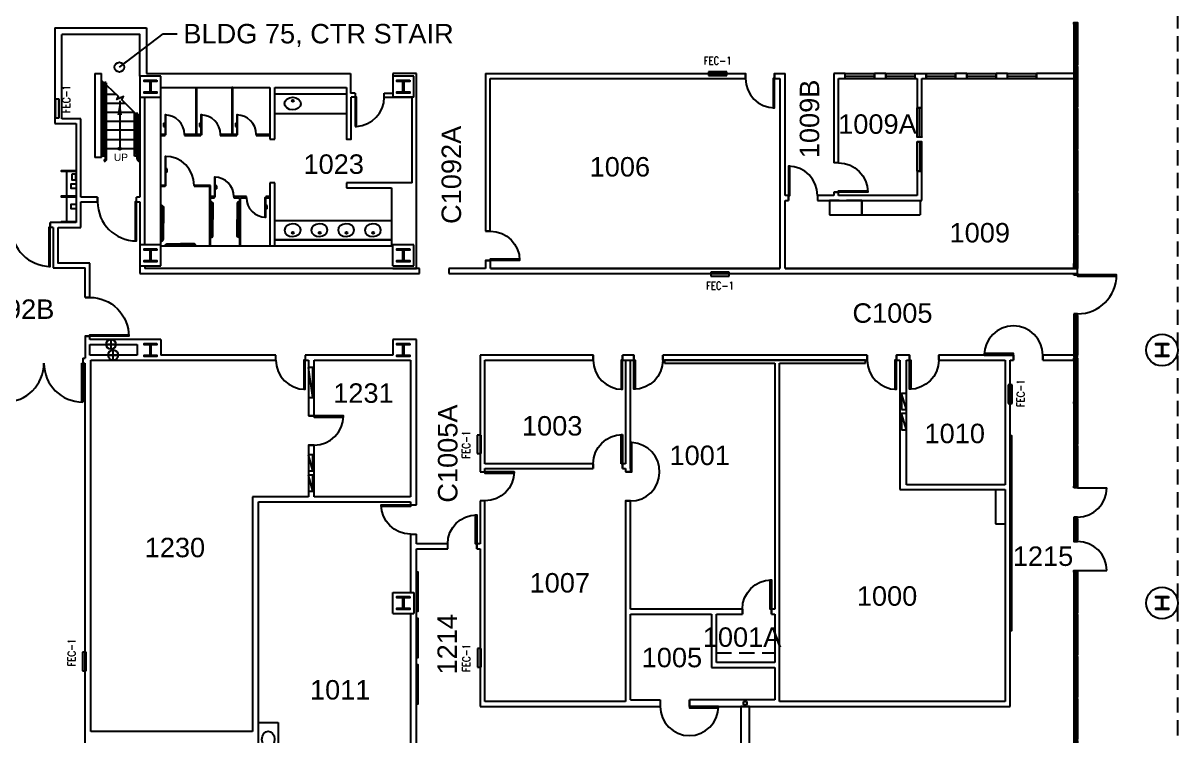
# Model space of a CAD drawing. Header units: inches. Extents: x 283 to 7662, y 1515 to 4754.
# Drawn here: x 6062 to 7487, y 2504 to 3383 of the extents above; entities that cross this region are included whole.
import ezdxf
from ezdxf.enums import TextEntityAlignment as Align

# ---------------------------------------------------------------- set-up
doc = ezdxf.new("R2010")
doc.units = ezdxf.units.IN
doc.header["$LTSCALE"] = 150
doc.header["$MEASUREMENT"] = 0
doc.linetypes.add('HIDDEN2', pattern=[0.1875, 0.125, -0.0625])
doc.layers.get('0').update_dxf_attribs({"linetype": 'CONTINUOUS'})
for name, color, linetype in [('A-ANNO-TEXT', 4, 'CONTINUOUS'), ('A-ANNO-TEXT-STAIR', 4, 'CONTINUOUS'), ('A-COLS', 5, 'CONTINUOUS'), ('A-DOOR', 2, 'CONTINUOUS'), ('A-FLOR-CASE', 3, 'CONTINUOUS'), ('A-FLOR-CASE-UPPR', 3, 'HIDDEN2'), ('A-FLOR-HRAL', 1, 'CONTINUOUS'), ('A-FLOR-PFIX', 2, 'CONTINUOUS'), ('A-FLOR-STRS', 2, 'CONTINUOUS'), ('A-GLAZ', 2, 'CONTINUOUS'), ('A-GLAZ-SILL', 1, 'CONTINUOUS'), ('A-ROOF-OTLN', 2, 'HIDDEN2'), ('A-WALL-FULL', 6, 'CONTINUOUS'), ('A-WALL-PRHT', 3, 'CONTINUOUS'), ('E-PANL', 2, 'CONTINUOUS'), ('X-EQPM', 2, 'CONTINUOUS'), ('X-EQPM-PROT', 2, 'CONTINUOUS')]:
    doc.layers.add(name, color=color, linetype=linetype)
doc.styles.add('ARIAL', font='arial.ttf')
doc.styles.add('AT', font='ARCHTITL.shx', dxfattribs={"width": 0.9})
doc.styles.add('ROMANS', font='romans')
doc.styles.get("Standard").update_dxf_attribs({"font": 'SIMPLEX.shx', "height": 9})
doc.dimstyles.new('DIM-96', dxfattribs={"dimscale": 96, "dimtxt": 0.18, "dimasz": 0.18, "dimexe": 0.18, "dimexo": 0.0625, "dimgap": 0.09, "dimtad": 0, "dimtih": 1, "dimtoh": 1, "dimdec": 4, "dimzin": 0, "dimdsep": 46, "dimlunit": 4, "dimtxsty": 'Standard', "dimcen": 0.09, "dimadec": 0, "dimazin": 0, "dimtfac": 1, "dimtdec": 4, "dimtofl": 0, "dimtmove": 2, "dimatfit": 3, "dimfxl": 0, "dimtolj": 1, "dimtzin": 0, "dimarcsym": 0})
doc.dimstyles.new('DIM1-4', dxfattribs={"dimscale": 48, "dimtxt": 0.09375, "dimasz": 0.125, "dimexe": 0.125, "dimexo": 0.09375, "dimgap": 0, "dimtad": 1, "dimdec": 6, "dimzin": 7, "dimdsep": 46, "dimlunit": 4, "dimtxsty": 'AT', "dimblk": 'TICK', "dimblk1": 'ARROW', "dimblk2": 'ARROW', "dimsah": 1, "dimcen": 2.25, "dimdle": 1.5, "dimadec": 0, "dimazin": 0, "dimtfac": 1, "dimtdec": 6, "dimtix": 1, "dimtofl": 0, "dimtmove": 2, "dimatfit": 3, "dimldrblk": 'ARROW', "dimfxl": 0, "dimtolj": 1, "dimtzin": 3, "dimarcsym": 0})

# ---------------------------------------------------------------- blocks, each defined once
blk = doc.blocks.new('win-6mod')
at = {"layer": 'A-GLAZ'}
for p, q in [((-260, -2.25), (-310, -2.25)), ((-208, -2.25), (-258, -2.25)), ((-156, -2.25), (-206, -2.25)), ((-104, -2.25), (-154, -2.25)), ((-52, -2.25), (-102, -2.25)), ((0, -2.25), (-50, -2.25))]:
    blk.add_line(p, q, dxfattribs=at)
for points in [[(-310, -4.5), (-312, -4.5), (-312, 0), (-310, 0)], [(-258, -4.5), (-260, -4.5), (-260, 0), (-258, 0)], [(-206, -4.5), (-208, -4.5), (-208, 0), (-206, 0)], [(-154, -4.5), (-156, -4.5), (-156, 0), (-154, 0)], [(-102, -4.5), (-104, -4.5), (-104, 0), (-102, 0)], [(-50, -4.5), (-52, -4.5), (-52, 0), (-50, 0)]]:
    blk.add_lwpolyline(points, close=True, dxfattribs=at)
at = {"layer": 'A-GLAZ-SILL'}
for p, q in [((-260, 0), (-310, 0)), ((-208, 0), (-258, 0)), ((-156, 0), (-206, 0)), ((-104, 0), (-154, 0)), ((-52, 0), (-102, 0)), ((0, 0), (-50, 0)), ((-260, -4.5), (-310, -4.5)), ((-208, -4.5), (-258, -4.5)), ((-156, -4.5), (-206, -4.5)), ((-104, -4.5), (-154, -4.5)), ((-52, -4.5), (-102, -4.5)), ((0, -4.5), (-50, -4.5))]:
    blk.add_line(p, q, dxfattribs=at)
blk = doc.blocks.new('RDOOR', base_point=(6216, 3180))
blk.add_lwpolyline([(6216, 3192), (6215.42, 3192), (6215.42, 3180), (6216, 3180)], close=True)
blk.add_arc((6216.03, 3179.99), 12.03, 92.9061, 179.9479)
blk = doc.blocks.new('TRA_FIRE_EXT_CAB')
blk.add_hatch(color=256).paths.add_polyline_path([(-0.25, -1.19), (0.25, -1.19), (0.25, 1.19), (-0.25, 1.19)])
for p, q in [((-0.25, 1.19), (-0.25, -1.19)), ((0.25, 1.19), (-0.25, 1.19)), ((0.25, -1.19), (0.25, 1.19)), ((-0.25, -1.19), (0.25, -1.19))]:
    blk.add_line(p, q)
at = {"color": 0, "linetype": 'ByBlock', "width": 0.8, "flags": 4}
blk.add_attdef('FIRE', text='', height=1, rotation=90, dxfattribs=at).set_placement((1.96, 0.01), align=Align.CENTER)
blk = doc.blocks.new('ARROW')
for p, q in [((0, 0), (-0.75, 0.13)), ((-0.75, 0.13), (-0.75, -0.13)), ((0, 0), (-0.75, 0.06)), ((0, 0), (-1.28, 0)), ((0, 0), (-0.75, -0.13)), ((0, 0), (-0.75, -0.06))]:
    blk.add_line(p, q)
blk = doc.blocks.new('TICK')
for p, q in [((0.99, 0), (-0.99, 0)), ((-0.22, -0.22), (0.22, 0.22))]:
    blk.add_line(p, q)

msp = doc.modelspace()

# ---------------------------------------------------------------- linework, layer by layer
at = {"layer": 'A-COLS'}
for p, q in [((6232, 3318), (6206, 3318)), ((6206, 3318), (6206, 3292)), ((6232, 3292), (6232, 3318)), ((6544, 3318), (6518, 3318)), ((6518, 3318), (6518, 3292)), ((6544, 3292), (6544, 3318)), ((6206, 3292), (6232, 3292)), ((6544, 3292), (6518, 3292)), ((6206, 3110), (6206, 3084)), ((6232, 3110), (6206, 3110)), ((6232, 3084), (6232, 3110)), ((6544, 3110), (6518, 3110)), ((6518, 3084), (6518, 3110)), ((6544, 3084), (6544, 3110)), ((6206, 3084), (6232, 3084)), ((6518, 3084), (6544, 3084)), ((6518, 2655), (6518, 2681)), ((6518, 2681), (6544, 2681)), ((6544, 2681), (6544, 2655)), ((6518, 2655), (6544, 2655))]:
    msp.add_line(p, q, dxfattribs=at)
for points in [[(6226.9, 3313), (6226.9, 3311.3), (6220.2, 3311.3, 0.414214), (6219.5, 3310.6), (6219.5, 3299.4, 0.414214), (6220.2, 3298.7), (6226.9, 3298.7), (6226.9, 3297), (6211.1, 3297), (6211.1, 3298.7), (6217.8, 3298.7, 0.414214), (6218.5, 3299.4), (6218.5, 3310.6, 0.414214), (6217.8, 3311.3), (6211.1, 3311.3), (6211.1, 3313)], [(6538.9, 3313), (6538.9, 3311.3), (6532.2, 3311.3, 0.414214), (6531.5, 3310.6), (6531.5, 3299.4, 0.414214), (6532.2, 3298.7), (6538.9, 3298.7), (6538.9, 3297), (6523.1, 3297), (6523.1, 3298.7), (6529.8, 3298.7, 0.414214), (6530.5, 3299.4), (6530.5, 3310.6, 0.414214), (6529.8, 3311.3), (6523.1, 3311.3), (6523.1, 3313)], [(6226.9, 3105), (6226.9, 3103.3), (6220.2, 3103.3, 0.414214), (6219.5, 3102.6), (6219.5, 3091.4, 0.414214), (6220.2, 3090.7), (6226.9, 3090.7), (6226.9, 3089), (6211.1, 3089), (6211.1, 3090.7), (6217.8, 3090.7, 0.414214), (6218.5, 3091.4), (6218.5, 3102.6, 0.414214), (6217.8, 3103.3), (6211.1, 3103.3), (6211.1, 3105)], [(6538.9, 3105), (6538.9, 3103.3), (6532.2, 3103.3, 0.414214), (6531.5, 3102.6), (6531.5, 3091.4, 0.414214), (6532.2, 3090.7), (6538.9, 3090.7), (6538.9, 3089), (6523.1, 3089), (6523.1, 3090.7), (6529.8, 3090.7, 0.414214), (6530.5, 3091.4), (6530.5, 3102.6, 0.414214), (6529.8, 3103.3), (6523.1, 3103.3), (6523.1, 3105)], [(6226.9, 2988), (6226.9, 2986.3), (6220.2, 2986.3, 0.414214), (6219.5, 2985.6), (6219.5, 2974.4, 0.414214), (6220.2, 2973.7), (6226.9, 2973.7), (6226.9, 2972), (6211.1, 2972), (6211.1, 2973.7), (6217.8, 2973.7, 0.414214), (6218.5, 2974.4), (6218.5, 2985.6, 0.414214), (6217.8, 2986.3), (6211.1, 2986.3), (6211.1, 2988)], [(6538.9, 2988), (6538.9, 2986.3), (6532.2, 2986.3, 0.414214), (6531.5, 2985.6), (6531.5, 2974.4, 0.414214), (6532.2, 2973.7), (6538.9, 2973.7), (6538.9, 2972), (6523.1, 2972), (6523.1, 2973.7), (6529.8, 2973.7, 0.414214), (6530.5, 2974.4), (6530.5, 2985.6, 0.414214), (6529.8, 2986.3), (6523.1, 2986.3), (6523.1, 2988)], [(7474.9, 2988), (7474.9, 2986.3), (7468.2, 2986.3, 0.414214), (7467.5, 2985.6), (7467.5, 2974.4, 0.414214), (7468.2, 2973.7), (7474.9, 2973.7), (7474.9, 2972), (7459.1, 2972), (7459.1, 2973.7), (7465.8, 2973.7, 0.414214), (7466.5, 2974.4), (7466.5, 2985.6, 0.414214), (7465.8, 2986.3), (7459.1, 2986.3), (7459.1, 2988)], [(6538.9, 2676), (6538.9, 2674.3), (6532.2, 2674.3, 0.414214), (6531.5, 2673.6), (6531.5, 2662.4, 0.414214), (6532.2, 2661.7), (6538.9, 2661.7), (6538.9, 2660), (6523.1, 2660), (6523.1, 2661.7), (6529.8, 2661.7, 0.414214), (6530.5, 2662.4), (6530.5, 2673.6, 0.414214), (6529.8, 2674.3), (6523.1, 2674.3), (6523.1, 2676)], [(7474.9, 2676), (7474.9, 2674.3), (7468.2, 2674.3, 0.414214), (7467.5, 2673.6), (7467.5, 2662.4, 0.414214), (7468.2, 2661.7), (7474.9, 2661.7), (7474.9, 2660), (7459.1, 2660), (7459.1, 2661.7), (7465.8, 2661.7, 0.414214), (7466.5, 2662.4), (7466.5, 2673.6, 0.414214), (7465.8, 2674.3), (7459.1, 2674.3), (7459.1, 2676)]]:
    msp.add_lwpolyline(points, format="xyb", close=True, dxfattribs=at)
for centre in [(7467, 2980), (7467, 2668)]:
    msp.add_circle(centre, 19.5, dxfattribs=at)
at = {"layer": 'A-DOOR'}
for p, q in [((6095.5, 3131.3), (6095.5, 3131.3)), ((6134.3, 2915.9), (6134.3, 2963.9)), ((6134.3, 2963.9), (6135.6, 2963.9)), ((6135.6, 2963.9), (6135.6, 2915.9)), ((6135.6, 2915.9), (6134.3, 2915.9)), ((6799.5, 2839.9), (6799.5, 2875.9)), ((6799.5, 2875.9), (6801.2, 2875.9)), ((6801.2, 2875.9), (6801.2, 2839.9)), ((6801.2, 2839.9), (6799.5, 2839.9)), ((7362.7, 2810), (7398.7, 2810)), ((7362.7, 2708), (7398.7, 2708))]:
    msp.add_line(p, q, dxfattribs=at)
for points in [[(6989, 3315), (6987.2, 3315), (6987.2, 3279), (6989, 3279)], [(7006, 3170.7), (7007.8, 3170.7), (7007.8, 3206.7), (7006, 3206.7)], [(6201.8, 3162.7), (6200, 3162.7), (6200, 3114.7), (6201.8, 3114.7)], [(7068, 3174.8), (7068, 3176.5), (7104, 3176.5), (7104, 3174.8)], [(6095.5, 3131.3), (6093.7, 3131.3), (6093.7, 3083.3), (6095.5, 3083.3)], [(6638.4, 3090.7), (6638.4, 3092.5), (6674.4, 3092.5), (6674.4, 3090.7)], [(7362.8, 3072.7), (7362.8, 3071), (7410.8, 3071), (7410.8, 3072.7)], [(6144.3, 2997), (6144.3, 2998.8), (6192.3, 2998.8), (6192.3, 2997)], [(6409.8, 2967.7), (6408.1, 2967.7), (6408.1, 2931.7), (6409.8, 2931.7)], [(6801.2, 2967.7), (6799.5, 2967.7), (6799.5, 2931.7), (6801.2, 2931.7)], [(6815.2, 2967.7), (6817, 2967.7), (6817, 2931.7), (6815.2, 2931.7)], [(7139.3, 2967.7), (7137.5, 2967.7), (7137.5, 2931.7), (7139.3, 2931.7)], [(7155.5, 2967.7), (7157.2, 2967.7), (7157.2, 2931.7), (7155.5, 2931.7)], [(7283.7, 2973.9), (7283.7, 2975.7), (7247.7, 2975.7), (7247.7, 2973.9)], [(6421, 2898.9), (6421, 2897.2), (6457, 2897.2), (6457, 2898.9)], [(6811.2, 2829.9), (6813, 2829.9), (6813, 2865.9), (6811.2, 2865.9)], [(6631.7, 2830), (6631.7, 2828.2), (6667.7, 2828.2), (6667.7, 2830)], [(6539.8, 2789), (6539.8, 2787.2), (6503.8, 2787.2), (6503.8, 2789)], [(6621.7, 2740.9), (6620, 2740.9), (6620, 2776.9), (6621.7, 2776.9)], [(6985.2, 2660.5), (6983.5, 2660.5), (6983.5, 2696.5), (6985.2, 2696.5)], [(6883.8, 2540.5), (6883.8, 2538.8), (6919.8, 2538.8), (6919.8, 2540.5)]]:
    msp.add_lwpolyline(points, close=True, dxfattribs=at)
msp.add_lwpolyline([(6958.2, 2173.8), (6958.2, 2540.5), (6947.2, 2540.5), (6947.2, 2173.8)], dxfattribs=at)
for centre, radius, start, end in [((6989, 3315), 36, 180, 270), ((7006, 3170.7), 36, 360, 90), ((6201.8, 3162.7), 48, 180, 270), ((6095.5, 3131.3), 48, 180, 270), ((7362.8, 3072.7), 48, 270, 0), ((7283.7, 2973.9), 36, 0, 180), ((6039.6, 2963.9), 48, 270, 0), ((6135.6, 2963.9), 48, 180, 270), ((6409.8, 2967.7), 36, 180, 270), ((6801.2, 2967.7), 36, 180, 270), ((7139.3, 2967.7), 36, 180, 270), ((6421, 2898.9), 36, 270, 0), ((6811.2, 2829.9), 36, 270.0237, 87.1917), ((7362.7, 2810), 36, 270, 0), ((7362.7, 2708), 36, 360, 90), ((6883.8, 2540.5), 36, 180, 0)]:
    msp.add_arc(centre, radius, start, end, dxfattribs=at)
at = {"layer": 'A-DOOR', "extrusion": (0, 0, -1)}
for centre, radius, start, end in [((-7068, 3174.8), 36, 90, 180), ((-6638.4, 3090.7), 36, 90, 180), ((-6144.3, 2997), 48, 89.9999, 179.9999), ((-6815.2, 2967.7), 36, 180, 270), ((-7155.5, 2967.7), 36, 180, 270), ((-6801.2, 2839.9), 36, 0, 90), ((-6631.7, 2830), 36, 180, 270), ((-6539.8, 2789), 36, 270, 0), ((-6621.7, 2740.9), 36, 0, 90), ((-6985.2, 2660.5), 36, 0, 90)]:
    msp.add_arc(centre, radius, start, end, dxfattribs=at)
at = {"layer": 'A-FLOR-CASE'}
for p, q in [((6115.5, 3200.2), (6115.5, 3170.2)), ((6115.5, 3168.7), (6115.5, 3138.7)), ((6127.2, 3168.7), (6127.2, 3137.2)), ((7056.6, 3164.7), (7056.6, 3146.7)), ((7096.6, 3164.7), (7096.6, 3146.7)), ((7096.6, 3146.7), (7096.6, 3164.7)), ((7168.6, 3164.7), (7168.6, 3146.7)), ((7056.6, 3146.7), (7096.6, 3146.7)), ((7096.6, 3146.7), (7168.6, 3146.7)), ((6352.4, 2520.7), (6376.4, 2520.7)), ((6376.4, 2520.7), (6376.4, 2478.7))]:
    msp.add_line(p, q, dxfattribs=at)
for points in [[(6127.2, 3200.2), (6109.2, 3200.2), (6109.2, 3201.7), (6127.2, 3201.7)], [(6122.4, 3197.6), (6126.4, 3197.6), (6126.4, 3189.6), (6122.4, 3189.6)], [(6127.2, 3179.2), (6121.2, 3179.2), (6121.2, 3185.2), (6127.2, 3185.2)], [(6127.2, 3168.7), (6109.2, 3168.7), (6109.2, 3170.2), (6127.2, 3170.2)], [(6127.2, 3154.2), (6121.2, 3154.2), (6121.2, 3160.2), (6127.2, 3160.2)], [(6127.2, 3137.2), (6109.2, 3137.2), (6109.2, 3138.7), (6127.2, 3138.7)]]:
    msp.add_lwpolyline(points, close=True, dxfattribs=at)
at = {"layer": 'A-FLOR-CASE-UPPR'}
msp.add_line((6917.2, 2606.5), (6989.2, 2606.5), dxfattribs=at)
msp.add_lwpolyline([(7056.6, 3146.7), (7096.6, 3146.7), (7096.6, 3164.7), (7056.6, 3164.7)], close=True, dxfattribs=at)
at = {"layer": 'A-FLOR-HRAL'}
msp.add_line((6201.1, 3221.1), (6201.1, 3271.2), dxfattribs=at)
at = {"layer": 'A-FLOR-PFIX'}
for p, q in [((6275, 3304), (6275, 3246)), ((6276.3, 3246), (6276.3, 3304)), ((6320.5, 3304), (6319.3, 3304)), ((6319.3, 3304), (6319.3, 3246)), ((6320.5, 3246), (6320.5, 3304)), ((6372.3, 3296), (6460.8, 3296)), ((6372.3, 3272), (6460.8, 3272)), ((6235.3, 3259.8), (6236.3, 3259.8)), ((6235.3, 3259.8), (6235.3, 3255.8)), ((6235.3, 3255.8), (6236.3, 3255.8)), ((6236.3, 3259.8), (6236.3, 3255.8)), ((6236.3, 3258.3), (6237, 3258.3)), ((6236.3, 3257.3), (6237, 3257.3)), ((6279.5, 3259.8), (6280.5, 3259.8)), ((6279.5, 3259.8), (6279.5, 3255.8)), ((6279.5, 3255.8), (6280.5, 3255.8)), ((6280.5, 3259.8), (6280.5, 3255.8)), ((6280.5, 3258.3), (6281.3, 3258.3)), ((6280.5, 3257.3), (6281.3, 3257.3)), ((6323.8, 3259.8), (6324.8, 3259.8)), ((6323.8, 3259.8), (6323.8, 3255.8)), ((6323.8, 3255.8), (6324.8, 3255.8)), ((6324.8, 3259.8), (6324.8, 3255.8)), ((6324.8, 3258.3), (6325.5, 3258.3)), ((6324.8, 3257.3), (6325.5, 3257.3)), ((6237, 3246), (6232, 3246)), ((6232, 3244.8), (6237, 3244.8)), ((6237, 3244.8), (6237, 3246)), ((6275, 3246), (6261, 3246)), ((6261, 3246), (6261, 3244.8)), ((6261, 3244.8), (6281.3, 3244.8)), ((6281.2, 3246), (6276.2, 3246)), ((6281.3, 3244.8), (6281.3, 3246)), ((6319.3, 3246), (6305.2, 3246)), ((6305.2, 3246), (6305.2, 3244.8)), ((6305.2, 3244.8), (6319.3, 3244.8)), ((6319.3, 3244.8), (6319.3, 3246)), ((6319.3, 3244.8), (6325.5, 3244.8)), ((6325.5, 3246), (6320.5, 3246)), ((6325.5, 3244.8), (6325.5, 3246)), ((6366.3, 3246), (6349.5, 3246)), ((6349.5, 3246), (6349.5, 3244.8)), ((6349.5, 3244.8), (6366.3, 3244.8)), ((6366.3, 3244.8), (6366.3, 3246)), ((6238.8, 3202), (6238, 3202)), ((6238.8, 3201), (6238, 3201)), ((6239.8, 3203.5), (6238.8, 3203.5)), ((6238.8, 3199.5), (6238.8, 3203.5)), ((6239.8, 3199.5), (6238.8, 3199.5)), ((6239.8, 3199.5), (6239.8, 3203.5)), ((6231.9, 3183), (6231.9, 3182)), ((6237, 3183), (6231.9, 3183)), ((6231.9, 3182), (6237, 3182)), ((6237, 3182), (6237, 3183)), ((6273, 3183), (6273, 3182)), ((6293, 3183), (6273, 3183)), ((6273, 3182), (6292, 3182)), ((6292, 3182), (6292, 3108)), ((6293, 3108), (6293, 3183)), ((6299.8, 3181.3), (6299, 3181.3)), ((6299.8, 3180.3), (6299, 3180.3)), ((6300.8, 3182.8), (6299.8, 3182.8)), ((6299.8, 3178.8), (6299.8, 3182.8)), ((6300.8, 3178.8), (6299.8, 3178.8)), ((6300.8, 3178.8), (6300.8, 3182.8)), ((6293, 3169.3), (6293, 3168)), ((6298, 3169.3), (6293, 3169.3)), ((6293, 3168), (6298, 3168)), ((6298, 3168), (6298, 3169.3)), ((6322, 3169.3), (6322, 3168)), ((6329.6, 3169.3), (6322, 3169.3)), ((6322, 3168), (6329, 3168)), ((6329, 3168), (6329, 3108)), ((6337.3, 3169.3), (6329.6, 3169.3)), ((6330.3, 3168), (6337.3, 3168)), ((6330.3, 3108), (6330.3, 3168)), ((6337.3, 3168), (6337.3, 3169.3)), ((6361.3, 3169.3), (6361.3, 3168)), ((6366.3, 3169.3), (6361.3, 3169.3)), ((6361.3, 3168), (6366.3, 3168)), ((6366.3, 3168), (6366.3, 3169.3)), ((6362, 3156.7), (6361.3, 3156.7)), ((6362, 3155.7), (6361.3, 3155.7)), ((6363, 3158.2), (6362, 3158.2)), ((6362, 3154.2), (6362, 3158.2)), ((6363, 3154.2), (6362, 3154.2)), ((6363, 3154.2), (6363, 3158.2))]:
    msp.add_line(p, q, dxfattribs=at)
for points in [[(6237, 3246), (6238, 3246), (6238, 3270), (6237, 3270)], [(6281.3, 3246), (6282.3, 3246), (6282.3, 3270), (6281.3, 3270)], [(6325.5, 3246), (6326.5, 3246), (6326.5, 3270), (6325.5, 3270)], [(6237, 3183), (6238, 3183), (6238, 3219), (6237, 3219)], [(6298, 3169.3), (6299, 3169.3), (6299, 3193.3), (6298, 3193.3)], [(6361.3, 3168), (6360.3, 3168), (6360.3, 3144), (6361.3, 3144)]]:
    msp.add_lwpolyline(points, close=True, dxfattribs=at)
for points in [[(6293, 3163.5), (6293.5, 3163.5), (6293.8, 3163.3), (6293.8, 3160.8), (6293.5, 3160.5), (6293, 3160.5)], [(6329, 3163.5), (6328.5, 3163.5), (6328.3, 3163.3), (6328.3, 3160.8), (6328.5, 3160.5), (6329, 3160.5)], [(6232, 3159), (6232.5, 3159), (6232.8, 3158.8), (6232.8, 3156.3), (6232.5, 3156), (6232, 3156)], [(6372.3, 3116), (6372.3, 3140), (6516.3, 3140), (6516.3, 3116), (6372.3, 3116)], [(6293, 3118.5), (6293.5, 3118.5), (6293.8, 3118.8), (6293.8, 3121.3), (6293.5, 3121.5), (6293, 3121.5)], [(6329, 3118.5), (6328.5, 3118.5), (6328.3, 3118.8), (6328.3, 3121.3), (6328.5, 3121.5), (6329, 3121.5)], [(6232, 3114), (6232.5, 3114), (6232.8, 3114.3), (6232.8, 3116.8), (6232.5, 3117), (6232, 3117)], [(6236.5, 3108), (6236.5, 3108.5), (6236.8, 3108.8), (6239.3, 3108.8), (6239.5, 3108.5), (6239.5, 3108)], [(6275.5, 3108), (6275.5, 3108.5), (6275.3, 3108.8), (6272.8, 3108.8), (6272.5, 3108.5), (6272.5, 3108)], [(6372.3, 3108), (6372.3, 3116), (6516.3, 3116), (6516.3, 3108), (6372.3, 3108)]]:
    msp.add_lwpolyline(points, dxfattribs=at)
for points in [[(6293.8, 3162.8), (6294, 3162.8, -0.414214), (6296, 3160.8), (6296, 3141)], [(6328.3, 3162.8), (6328, 3162.8, 0.414214), (6326, 3160.8), (6326, 3141)], [(6232.8, 3158.3), (6233, 3158.3, -0.414214), (6235, 3156.3), (6235, 3136.5)], [(6232.8, 3156.8), (6233, 3156.8, -0.414214), (6233.5, 3156.3), (6233.5, 3136.5)], [(6293.8, 3161.3), (6294, 3161.3, -0.414214), (6294.5, 3160.8), (6294.5, 3141)], [(6328.3, 3161.3), (6328, 3161.3, 0.414214), (6327.5, 3160.8), (6327.5, 3141)], [(6232.8, 3116.3), (6233, 3116.3, 0.414214), (6233.5, 3116.8), (6233.5, 3136.5)], [(6232.8, 3114.8), (6233, 3114.8, 0.414214), (6235, 3116.8), (6235, 3136.5)], [(6293.8, 3120.8), (6294, 3120.8, 0.414214), (6294.5, 3121.3), (6294.5, 3141)], [(6293.8, 3119.3), (6294, 3119.3, 0.414214), (6296, 3121.3), (6296, 3141)], [(6328.3, 3119.3), (6328, 3119.3, -0.414214), (6326, 3121.3), (6326, 3141)], [(6328.3, 3120.8), (6328, 3120.8, -0.414214), (6327.5, 3121.3), (6327.5, 3141)], [(6237.3, 3108.8), (6237.3, 3109, -0.414214), (6239.3, 3111), (6256, 3111)], [(6238.8, 3108.8), (6238.8, 3109, -0.414214), (6239.3, 3109.5), (6256, 3109.5)], [(6274.8, 3108.8), (6274.8, 3109, 0.414214), (6272.8, 3111), (6256, 3111)], [(6273.3, 3108.8), (6273.3, 3109, 0.414214), (6272.8, 3109.5), (6256, 3109.5)]]:
    msp.add_lwpolyline(points, format="xyb", dxfattribs=at)
for centre in [(6394.8, 3287.5), (6394.8, 3124.5), (6427.8, 3124.5), (6460.8, 3124.5), (6493.8, 3124.5)]:
    msp.add_circle(centre, 1.25, dxfattribs=at)
for centre, radius, start, end in [((6237, 3246), 24, 0, 90), ((6281.3, 3246), 24, 0, 90), ((6325.5, 3246), 24, 0, 90), ((6237, 3183), 36, 0, 90), ((6298, 3169.3), 24, 0, 90), ((6361.3, 3168), 24, 180, 270)]:
    msp.add_arc(centre, radius, start, end, dxfattribs=at)
msp.add_ellipse((6394.4, 3284), major_axis=(10, -0.21), ratio=0.78125, start_param=4.712389, end_param=10.995574, dxfattribs=at)
at = {"layer": 'A-FLOR-PFIX', "extrusion": (0, 0, -1)}
for centre, major_axis in [((6394.4, 3128), (10, 0.21)), ((6427.4, 3128), (10, 0.21)), ((6460.4, 3128), (10, 0.21)), ((6493.4, 3128), (10, 0.21)), ((6364.4, 2500), (0.21, -10))]:
    msp.add_ellipse(centre, major_axis=major_axis, ratio=0.78125, start_param=4.712389, end_param=10.995574, dxfattribs=at)
at = {"layer": 'A-FLOR-STRS'}
for p, q in [((6150.4, 3321), (6150.4, 3217.4)), ((6150.4, 3321), (6158.8, 3321)), ((6158.8, 3217.4), (6158.8, 3321)), ((6160.4, 3306.1), (6158.8, 3306.1)), ((6160.4, 3221.1), (6160.4, 3311.2)), ((6162.1, 3219.4), (6162.1, 3309.5)), ((6165.6, 3306.1), (6162.1, 3306.1)), ((6163.4, 3216), (6163.4, 3311.1)), ((6164.9, 3216), (6164.9, 3309.8)), ((6160.4, 3295.1), (6158.8, 3295.1)), ((6177.1, 3295.1), (6162.1, 3295.1)), ((6160.4, 3284.1), (6158.8, 3284.1)), ((6188.2, 3284.1), (6162.1, 3284.1)), ((6160.4, 3273.1), (6158.8, 3273.1)), ((6199.2, 3273.1), (6162.1, 3273.1)), ((6199.4, 3219.4), (6199.4, 3273)), ((6202.5, 3216), (6202.5, 3273.1)), ((6204, 3216), (6204, 3271.5)), ((6202.8, 3262.1), (6158.8, 3262.1)), ((6202.8, 3251.1), (6158.8, 3251.1)), ((6160.4, 3239.4), (6158.8, 3239.4)), ((6199.4, 3239.4), (6162.1, 3239.4)), ((6202.8, 3239.4), (6201.1, 3239.4)), ((6160.4, 3228.4), (6158.8, 3228.4)), ((6160.4, 3221.1), (6158.8, 3221.1)), ((6199.4, 3228.4), (6162.1, 3228.4)), ((6202.8, 3228.4), (6201.1, 3228.4)), ((6158.8, 3217.4), (6150.4, 3217.4)), ((6162.1, 3219.4), (6158.8, 3219.4)), ((6161.9, 3214.5), (6161.9, 3213)), ((6205.5, 3214.5), (6205.5, 3213))]:
    msp.add_line(p, q, dxfattribs=at)
msp.add_lwpolyline([(6202.8, 3269.6), (6183.7, 3288.6), (6185.6, 3292.6), (6177.7, 3288.9), (6179.5, 3292.9), (6158.8, 3312.7)], dxfattribs=at)
msp.add_circle((6181.1, 3228.4), 1.5, dxfattribs=at)
for centre, radius, start, end in [((6161.9, 3216), 1.5, 270, 0), ((6161.9, 3216), 3, 270, 0), ((6205.5, 3216), 3, 180, 270), ((6205.5, 3216), 1.5, 180, 270)]:
    msp.add_arc(centre, radius, start, end, dxfattribs=at)
at = {"layer": 'A-GLAZ'}
for p, q in [((7360.5, 3382), (7360.5, 3332)), ((7360.5, 3330), (7360.5, 3280)), ((7076.1, 3318), (7112.1, 3318)), ((7126.1, 3318), (7162.1, 3318)), ((7176.1, 3318), (7212.1, 3318)), ((7226.1, 3318), (7262.1, 3318)), ((7276.1, 3318), (7312.1, 3318)), ((7167.8, 3242.9), (7167.8, 3278.9)), ((7360.5, 3278), (7360.5, 3228)), ((7167.8, 3236.9), (7167.8, 3200.9)), ((6202.7, 3221.1), (6201.1, 3221.1)), ((7360.5, 3226), (7360.5, 3176)), ((6202.7, 3219.4), (6199.4, 3219.4)), ((7360.5, 3174), (7360.5, 3124)), ((7360.5, 3082.8), (7360.5, 3122)), ((7360.5, 3022.7), (7360.5, 2973.7)), ((7360.5, 2967.9), (7360.5, 2916)), ((7360.5, 2914), (7360.5, 2864)), ((7360.5, 2862), (7360.5, 2812)), ((7360.5, 2772), (7360.5, 2746))]:
    msp.add_line(p, q, dxfattribs=at)
for points in [[(7358.2, 3382), (7358.2, 3384), (7362.7, 3384), (7362.7, 3382)], [(7358.2, 3332), (7358.2, 3330), (7362.7, 3330), (7362.7, 3332)], [(7358.2, 3280), (7358.2, 3278), (7362.7, 3278), (7362.7, 3280)], [(7358.2, 3228), (7358.2, 3226), (7362.7, 3226), (7362.7, 3228)], [(7358.2, 3176), (7358.2, 3174), (7362.7, 3174), (7362.7, 3176)], [(7358.2, 3124), (7358.2, 3122), (7362.7, 3122), (7362.7, 3124)], [(7358.3, 3082.8), (7358.3, 3080.7), (7362.7, 3080.7), (7362.7, 3082.8)], [(7358.3, 3072.5), (7358.3, 3074.5), (7362.7, 3074.5), (7362.7, 3072.5)], [(7358.2, 3024.7), (7358.2, 3022.7), (7362.7, 3022.7), (7362.7, 3024.7)], [(7358.2, 2973.7), (7358.2, 2971.7), (7362.7, 2971.7), (7362.7, 2973.7)], [(7358.2, 2967.9), (7358.2, 2969.9), (7362.7, 2969.9), (7362.7, 2967.9)], [(7358.2, 2914), (7358.2, 2916), (7362.7, 2916), (7362.7, 2914)], [(7358.2, 2864), (7358.2, 2862), (7362.7, 2862), (7362.7, 2864)], [(7358.2, 2810), (7358.2, 2812), (7362.7, 2812), (7362.7, 2810)], [(7358.2, 2774), (7358.2, 2772), (7362.7, 2772), (7362.7, 2774)], [(7358.2, 2746), (7358.2, 2744), (7362.7, 2744), (7362.7, 2746)], [(7358.2, 2706), (7358.2, 2708), (7362.7, 2708), (7362.7, 2706)]]:
    msp.add_lwpolyline(points, close=True, dxfattribs=at)
at = {"layer": 'A-GLAZ-SILL'}
for p, q in [((7358.2, 3382), (7358.2, 3332)), ((7362.7, 3382), (7362.7, 3332)), ((7076.1, 3321), (7112.1, 3321)), ((7126, 3321), (7162, 3321)), ((7176.1, 3321), (7212.1, 3321)), ((7226.1, 3321), (7262.1, 3321)), ((7276.1, 3321), (7312.1, 3321)), ((7358.2, 3330), (7358.2, 3280)), ((7362.7, 3330), (7362.7, 3280)), ((7076.1, 3315), (7112.1, 3315)), ((7126, 3315), (7162, 3315)), ((7176.1, 3315), (7212.1, 3315)), ((7226.1, 3315), (7262.1, 3315)), ((7276, 3315), (7312, 3315)), ((7164.8, 3242.9), (7164.8, 3278.9)), ((7170.8, 3242.9), (7170.8, 3278.9)), ((7358.2, 3278), (7358.2, 3228)), ((7362.7, 3278), (7362.7, 3228)), ((7164.8, 3200.9), (7164.8, 3236.9)), ((7170.8, 3200.9), (7170.8, 3236.9)), ((7358.2, 3226), (7358.2, 3176)), ((7362.7, 3226), (7362.7, 3176)), ((7358.2, 3174), (7358.2, 3124)), ((7362.7, 3174), (7362.7, 3124)), ((7358.2, 3122), (7358.3, 3080.7)), ((7362.7, 3122), (7362.7, 3080.7)), ((7358.2, 3022.7), (7358.2, 2973.7)), ((7362.7, 3022.7), (7362.7, 2973.7)), ((7358.2, 2967.9), (7358.2, 2916)), ((7362.7, 2967.9), (7362.7, 2916)), ((7358.2, 2914), (7358.2, 2864)), ((7362.7, 2914), (7362.7, 2864)), ((7358.2, 2862), (7358.2, 2812)), ((7362.7, 2862), (7362.7, 2812)), ((7358.2, 2772), (7358.2, 2746)), ((7362.7, 2772), (7362.7, 2746))]:
    msp.add_line(p, q, dxfattribs=at)
at = {"layer": 'A-ROOF-OTLN'}
msp.add_line((7486.5, 1998.5), (7486.5, 4403.5), dxfattribs=at)
at = {"layer": 'A-WALL-FULL'}
for p, q in [((6101.2, 3377.7), (6101.2, 3259.3)), ((6101.2, 3377.7), (6214, 3377.7)), ((6214, 3377.7), (6214, 3321)), ((6109.7, 3265.3), (6109.6, 3369.2)), ((6183.9, 3369.4), (6109.7, 3369.2)), ((6214, 3321), (6465.8, 3321)), ((6465.8, 3321), (6465.8, 3297)), ((6547.1, 3321), (6518, 3321)), ((6518, 3321), (6518, 3318)), ((6547.1, 3080.7), (6547.1, 3321)), ((6632.3, 3321), (6632.4, 3126.8)), ((6632.3, 3321), (6953, 3321)), ((6989, 3321), (7002, 3321)), ((7002, 3170.7), (7002, 3321)), ((7068, 3321), (7062, 3321)), ((7062, 3321), (7062, 3210.8)), ((7076.1, 3321), (7067.9, 3321)), ((7068, 3321), (7068, 3321)), ((7076.1, 3315), (7076.1, 3321)), ((7126.1, 3321), (7112.1, 3321)), ((7162.1, 3321), (7162, 3315)), ((7162.1, 3321), (7176.1, 3321)), ((7226.1, 3321), (7212.1, 3321)), ((7276.1, 3321), (7262.1, 3321)), ((7358.3, 3321), (7312.1, 3321)), ((6638.1, 3126.8), (6638.1, 3315)), ((6638.1, 3315), (6953, 3315)), ((6989, 3315), (6995.5, 3315)), ((6995.5, 3315), (6995.5, 3080.7)), ((7067.9, 3315), (7076.1, 3315)), ((7068, 3210.8), (7068, 3315)), ((7112.1, 3315), (7126.1, 3315)), ((7162.1, 3315), (7164.8, 3315)), ((7164.8, 3315), (7164.8, 3278.9)), ((7170.8, 3315), (7176.1, 3315)), ((7170.8, 3278.9), (7170.8, 3315)), ((7212.1, 3315), (7226.1, 3315)), ((7262.1, 3315), (7276.1, 3315)), ((7312.1, 3315), (7358.3, 3315)), ((6205.8, 3292), (6205.8, 3168.7)), ((6212, 3168.7), (6212, 3292)), ((6232, 3304), (6366.3, 3304)), ((6232, 3108), (6232, 3292)), ((6366.3, 3304), (6366.3, 3240.3)), ((6372.3, 3240.3), (6372.3, 3304)), ((6372.3, 3304), (6460.8, 3304)), ((6471.5, 3297), (6465.8, 3297)), ((6471.5, 3292), (6466.8, 3292)), ((6471.5, 3297), (6471.5, 3292)), ((6507.5, 3292), (6507.5, 3297)), ((6507.5, 3297), (6518, 3297)), ((6507.5, 3292), (6518, 3292)), ((6507.5, 3292), (6542, 3292)), ((6542, 3186.3), (6542, 3292)), ((7164.8, 3278.9), (7170.8, 3278.9)), ((6133.2, 3265.3), (6109.7, 3265.3)), ((6133.2, 3168.7), (6133.2, 3265.3)), ((6101.2, 3259.3), (6127.2, 3259.3)), ((6127.2, 3259.3), (6127.2, 3212.7)), ((6366.3, 3240.3), (6372.3, 3240.3)), ((6127.2, 3212.7), (6127.2, 3168.7)), ((7068, 3210.8), (7062, 3210.8)), ((7170.8, 3200.9), (7164.8, 3200.9)), ((7164.8, 3200.9), (7164.8, 3170.7)), ((7170.8, 3164.7), (7170.8, 3200.9)), ((6372.3, 3186.3), (6366.3, 3186.3)), ((6366.3, 3186.3), (6366.3, 3168.6)), ((6372.3, 3168.6), (6372.3, 3186.3)), ((6542, 3186.3), (6460.8, 3186.3)), ((6460.8, 3186.3), (6460.8, 3180.3)), ((6460.8, 3180.3), (6516.3, 3180.3)), ((6516.3, 3180.3), (6516.3, 3108)), ((6153.8, 3168.7), (6133.2, 3168.7)), ((6133.2, 3131.3), (6133.2, 3162.7)), ((6133.2, 3162.7), (6153.8, 3162.7)), ((6205.8, 3168.7), (6201.8, 3168.7)), ((6201.8, 3162.7), (6201.8, 3168.7)), ((6201.8, 3162.7), (6205.8, 3162.7)), ((6205.8, 3162.7), (6205.8, 3074.5)), ((6212, 3110), (6212, 3168.7)), ((6366.3, 3168.6), (6366.3, 3108)), ((6372.3, 3108), (6372.3, 3168.6)), ((7006, 3170.7), (7001.9, 3170.7)), ((7001.9, 3164.7), (7006, 3164.7)), ((7002, 3080.7), (7002, 3164.7)), ((7062, 3170.7), (7042, 3170.7)), ((7042, 3170.7), (7042, 3164.7)), ((7042, 3164.7), (7170.8, 3164.7)), ((7062, 3174.8), (7062, 3170.7)), ((7068, 3170.7), (7068, 3174.8)), ((7164.8, 3170.7), (7068, 3170.7)), ((6095.5, 3137.2), (6095.5, 3131.3)), ((6127.2, 3137.2), (6095.5, 3137.2)), ((6095.5, 3137.2), (6095.5, 3131.3)), ((6095.5, 3131.3), (6095.5, 3137.2)), ((6099, 3131.3), (6095.5, 3131.3)), ((6099, 3131.3), (6099, 3081.3)), ((6105, 3087), (6105, 3131.3)), ((6105, 3131.3), (6133.2, 3131.3)), ((6516.3, 3108), (6232, 3108)), ((6099, 3081.3), (6138.3, 3081.3)), ((6144.3, 3087.3), (6105, 3087.3)), ((6138.3, 3045), (6138.3, 3081.3)), ((6144.3, 3045), (6144.3, 3087.3)), ((6212, 3084), (6212, 3080.7)), ((6551.1, 3080.7), (6212, 3080.7)), ((6518, 3080.7), (6547.1, 3080.7)), ((6551.1, 3074.5), (6551.1, 3080.7)), ((6587.1, 3080.7), (6587.1, 3074.5)), ((6632.4, 3080.7), (6587.1, 3080.7)), ((6632.4, 3090.7), (6632.4, 3080.7)), ((6638.4, 3080.7), (6638.4, 3090.7)), ((6638.4, 3080.7), (6995.5, 3080.7)), ((6995.5, 3080.7), (6638.4, 3080.7)), ((7362.8, 3080.7), (7002, 3080.7)), ((7002, 3080.7), (7358.3, 3080.7)), ((7358.3, 3080.7), (7358.3, 3086.7)), ((7362.8, 3074.5), (7362.8, 3080.7)), ((6205.8, 3074.5), (6551.1, 3074.5)), ((6587.1, 3074.5), (7362.8, 3074.5)), ((6138.3, 2997), (6138.3, 2969.9)), ((6144.3, 2993), (6144.3, 2997)), ((6232, 2993), (6144.3, 2993)), ((6232, 2993), (6232, 2973.9)), ((6547.1, 2993), (6518, 2993)), ((6518, 2993), (6518, 2973.9)), ((6547.1, 2973.9), (6547.1, 2993)), ((6144.3, 2987), (6202.8, 2987)), ((6144.3, 2973.9), (6144.3, 2987)), ((6202.8, 2987), (6202.7, 2973.9)), ((6135.6, 2969.9), (6138.3, 2969.9)), ((6135.6, 2969.9), (6135.6, 2963.9)), ((6135.6, 2963.9), (6138, 2963.9)), ((6138, 2963.9), (6138, 2509.5)), ((6202.7, 2973.9), (6144.3, 2973.9)), ((6145.3, 2509.5), (6145.3, 2967.7)), ((6145.3, 2967.7), (6373.7, 2967.7)), ((6373.7, 2973.9), (6232, 2973.9)), ((6373.7, 2967.7), (6373.7, 2973.9)), ((6409.8, 2973.9), (6409.8, 2967.7)), ((6518, 2973.9), (6409.8, 2973.9)), ((6409.8, 2967.7), (6413.8, 2967.7)), ((6413.8, 2967.7), (6413.8, 2898.9)), ((6421, 2898.9), (6421, 2967.7)), ((6421, 2967.7), (6539.8, 2967.7)), ((6539.8, 2967.7), (6539.8, 2799)), ((6547.1, 2789), (6547.1, 2973.9)), ((6625.7, 2973.9), (6625.7, 2830)), ((6765.2, 2973.9), (6625.7, 2973.9)), ((6631.7, 2839.9), (6631.7, 2967.7)), ((6631.7, 2967.7), (6765.2, 2967.7)), ((6815.2, 2973.9), (6801.2, 2973.9)), ((6801.2, 2967.7), (6815.2, 2967.7)), ((6805.2, 2967.7), (6805.2, 2839.9)), ((6811.2, 2833.9), (6811.2, 2967.7)), ((7103.3, 2973.9), (6851.2, 2973.9)), ((6851.2, 2967.7), (7103.3, 2967.7)), ((6989.2, 2967.6), (6853.2, 2967.7)), ((6853.2, 2967.7), (6853.2, 2963.9)), ((6853.2, 2963.9), (6989.2, 2963.9)), ((7101.2, 2967.7), (6989.2, 2967.7)), ((6989.2, 2963.9), (6989.2, 2660.5)), ((6995.2, 2546.5), (6995.2, 2963.9)), ((6995.2, 2963.9), (7101.2, 2963.9)), ((7101.2, 2963.9), (7101.2, 2967.7)), ((7151.5, 2973.9), (7139.3, 2973.9)), ((7139.3, 2967.7), (7143.3, 2967.7)), ((7143.3, 2967.7), (7143.3, 2807.9)), ((7155.5, 2973.9), (7151.5, 2973.9)), ((7151.5, 2967.7), (7155.5, 2967.7)), ((7151.5, 2813.9), (7151.5, 2967.7)), ((7283.7, 2973.9), (7191.5, 2973.9)), ((7191.5, 2967.7), (7273.5, 2967.7)), ((7273.5, 2967.7), (7273.5, 2813.9)), ((7279.7, 2813.9), (7279.7, 2967.7)), ((7279.7, 2967.7), (7283.7, 2967.7)), ((7358.2, 2973.9), (7319.7, 2973.9)), ((7319.7, 2967.7), (7358.2, 2967.7)), ((6413.8, 2862.9), (6413.8, 2799)), ((6421, 2799), (6421, 2862.9)), ((6765.2, 2839.9), (6631.7, 2839.9)), ((6805.2, 2839.9), (6801.2, 2839.9)), ((6625.7, 2830), (6631.7, 2830)), ((6631.7, 2833.9), (6765.2, 2833.9)), ((6631.7, 2830), (6631.7, 2833.9)), ((6801.2, 2833.9), (6805.2, 2833.9)), ((6805.2, 2833.9), (6805.2, 2829.9)), ((7143.3, 2807.9), (7273.5, 2807.9)), ((7273.5, 2813.9), (7151.5, 2813.9)), ((7261.5, 2807.9), (7261.5, 2765.9)), ((7273.5, 2807.9), (7273.5, 2546.5)), ((7279.7, 2540.5), (7279.7, 2813.9)), ((7279.7, 2807.9), (7279.7, 2813.9)), ((6345.1, 2799), (6345.1, 2509.5)), ((6413.8, 2799), (6345.1, 2799)), ((6352.3, 2454.7), (6352.3, 2793)), ((6352.3, 2793), (6421, 2793)), ((6539.8, 2799), (6421, 2799)), ((6421, 2793), (6539.8, 2793)), ((6539.8, 2793), (6539.8, 2789)), ((6631.7, 2793.9), (6625.7, 2793.9)), ((6625.7, 2793.9), (6625.7, 2740.9)), ((6631.7, 2740.9), (6631.7, 2793.9)), ((6805.2, 2793.9), (6805.2, 2660.5)), ((6811.2, 2660.5), (6811.2, 2793.9)), ((6539.8, 2789), (6547.1, 2789)), ((7261.5, 2765.9), (7273.5, 2765.9)), ((6539.8, 2753), (6539.8, 2740.9)), ((6539.8, 2753), (6547.1, 2753)), ((6547.1, 2740.9), (6547.1, 2753)), ((6539.8, 2740.9), (6539.8, 2681)), ((6585.7, 2740.9), (6547.1, 2740.9)), ((6585.7, 2734.9), (6585.7, 2740.9)), ((6625.7, 2740.9), (6621.7, 2740.9)), ((6631.7, 2684.5), (6631.7, 2740.9)), ((6547.1, 2486.7), (6547.1, 2734.9)), ((6547.1, 2734.9), (6585.7, 2734.9)), ((6621.7, 2734.9), (6625.7, 2734.9)), ((6625.7, 2734.9), (6625.7, 2684.5)), ((6625.7, 2684.5), (6625.7, 2540.5)), ((6631.7, 2546.5), (6631.7, 2684.5)), ((6539.8, 2655), (6539.8, 2486.7)), ((6805.2, 2660.5), (6805.2, 2546.5)), ((6917.2, 2660.5), (6811.2, 2660.5)), ((6811.2, 2654.5), (6911.2, 2654.5)), ((6811.2, 2548.5), (6811.2, 2654.5)), ((6911.2, 2654.5), (6911.2, 2588.5)), ((6949.2, 2660.5), (6917.2, 2660.5)), ((6917.2, 2654.5), (6949.2, 2654.5)), ((6917.2, 2594.5), (6917.2, 2654.5)), ((6989.2, 2660.5), (6985.2, 2660.5)), ((6985.2, 2654.5), (6989.2, 2654.5)), ((6989.2, 2654.5), (6989.2, 2594.5)), ((6989.2, 2594.5), (6917.2, 2594.5)), ((6911.2, 2588.5), (6989.2, 2588.5)), ((6989.2, 2588.5), (6989.2, 2548.5)), ((6625.7, 2540.5), (6847.8, 2540.5)), ((6805.2, 2546.5), (6631.7, 2546.5)), ((6811.2, 2548.5), (6847.8, 2548.5)), ((6847.8, 2548.5), (6847.8, 2540.5)), ((6989.2, 2548.5), (6883.8, 2548.5)), ((6883.8, 2540.5), (6995.2, 2540.5)), ((7273.5, 2546.5), (6995.2, 2546.5)), ((6995.2, 2540.5), (7279.7, 2540.5)), ((6138, 2509.5), (6138, 2385.5)), ((6345.1, 2509.5), (6145.3, 2509.5))]:
    msp.add_line(p, q, dxfattribs=at)
msp.add_lwpolyline([(6205.9, 3318), (6205.9, 3369.4), (6183.9, 3369.4, 0.000018), (6183.9, 3369.4)], format="xyb", dxfattribs=at)
for points in [[(6953, 3321), (6953, 3321), (6953, 3315), (6953, 3315)], [(6989, 3321), (6989, 3321), (6989, 3315), (6989, 3315)], [(7112.1, 3321), (7112.1, 3321), (7112.1, 3315), (7112.1, 3315)], [(7126.1, 3321), (7126, 3321), (7126, 3315), (7126.1, 3315)], [(7176.1, 3321), (7176, 3321), (7176, 3315), (7176.1, 3315)], [(7212.1, 3321), (7212.1, 3321), (7212.1, 3315), (7212.1, 3315)], [(7226.1, 3321), (7226, 3321), (7226, 3315), (7226.1, 3315)], [(7262.1, 3321), (7262.1, 3321), (7262.1, 3315), (7262.1, 3315)], [(7276.1, 3321), (7276, 3321), (7276, 3315), (7276.1, 3315)], [(7312.1, 3321), (7312.1, 3321), (7312.1, 3315), (7312.1, 3315)], [(7170.8, 3278.9), (7170.8, 3278.9), (7164.8, 3278.9), (7164.8, 3278.9)], [(7170.8, 3242.9), (7170.8, 3242.8), (7164.8, 3242.8), (7164.8, 3242.9)], [(7170.8, 3236.9), (7170.8, 3236.9), (7164.8, 3236.9), (7164.8, 3236.9)], [(7170.8, 3200.9), (7170.8, 3200.8), (7164.8, 3200.8), (7164.8, 3200.9)], [(6153.8, 3168.7), (6153.7, 3168.7), (6153.7, 3162.7), (6153.8, 3162.7)], [(7006, 3164.7), (7006, 3164.7), (7006, 3170.7), (7006, 3170.7)], [(7062, 3174.8), (7062, 3174.7), (7068, 3174.7), (7068, 3174.8)], [(6632.4, 3126.7), (6632.4, 3126.8), (6638.4, 3126.8), (6638.4, 3126.7)], [(6632.4, 3090.7), (6632.4, 3090.7), (6638.4, 3090.7), (6638.4, 3090.7)], [(6138.3, 3045), (6138.3, 3045), (6144.3, 3045), (6144.3, 3045)], [(6138.3, 2997), (6138.3, 2997), (6144.3, 2997), (6144.3, 2997)], [(6765.2, 2973.9), (6765.2, 2973.9), (6765.2, 2967.7), (6765.2, 2967.7)], [(6801.2, 2973.9), (6801.3, 2973.9), (6801.3, 2967.7), (6801.2, 2967.7)], [(6815.2, 2973.9), (6815.2, 2973.9), (6815.2, 2967.7), (6815.2, 2967.7)], [(6851.2, 2973.9), (6851.3, 2973.9), (6851.3, 2967.7), (6851.2, 2967.7)], [(7103.3, 2973.9), (7103.2, 2973.9), (7103.2, 2967.7), (7103.3, 2967.7)], [(7139.3, 2973.9), (7139.3, 2973.9), (7139.3, 2967.7), (7139.3, 2967.7)], [(7155.5, 2973.9), (7155.5, 2973.9), (7155.5, 2967.7), (7155.5, 2967.7)], [(7191.5, 2973.9), (7191.5, 2973.9), (7191.5, 2967.7), (7191.5, 2967.7)], [(7283.7, 2967.7), (7283.7, 2967.7), (7283.7, 2973.9), (7283.7, 2973.9)], [(7319.7, 2967.7), (7319.8, 2967.7), (7319.8, 2973.9), (7319.7, 2973.9)], [(6413.8, 2898.9), (6413.8, 2899), (6421, 2899), (6421, 2898.9)], [(7279.7, 2634.1), (7281.7, 2634.1), (7281.7, 2874.1), (7279.7, 2874.1)], [(6413.8, 2862.9), (6413.8, 2862.9), (6421, 2862.9), (6421, 2862.9)], [(6765.2, 2833.9), (6765.2, 2833.9), (6765.2, 2839.9), (6765.2, 2839.9)], [(6801.2, 2833.9), (6801.3, 2833.9), (6801.3, 2839.9), (6801.2, 2839.9)], [(6805.2, 2829.9), (6805.2, 2830), (6811.2, 2830), (6811.2, 2829.9)], [(6805.2, 2793.9), (6805.2, 2793.9), (6811.2, 2793.9), (6811.2, 2793.9)], [(6621.7, 2734.9), (6621.8, 2734.9), (6621.8, 2740.9), (6621.7, 2740.9)], [(6949.2, 2654.5), (6949.2, 2654.5), (6949.2, 2660.5), (6949.2, 2660.5)], [(6985.2, 2654.5), (6985.3, 2654.5), (6985.3, 2660.5), (6985.2, 2660.5)], [(6883.8, 2548.5), (6883.9, 2548.5), (6883.9, 2540.5), (6883.8, 2540.5)]]:
    msp.add_lwpolyline(points, close=True, dxfattribs=at)
msp.add_lwpolyline([(6460.8, 3304), (6460.8, 3240.3), (6466.8, 3240.3), (6466.8, 3292)], dxfattribs=at)
msp.add_lwpolyline([(6951.3, 2546.5), (6954.1, 2546.5, -0.414214), (6954.7, 2545.9), (6954.7, 2543.1, -0.414214), (6954.1, 2542.5), (6951.3, 2542.5, -0.414214), (6950.7, 2543.1), (6950.7, 2545.9, -0.414214)], format="xyb", close=True, dxfattribs=at)
at = {"layer": 'A-WALL-PRHT'}
for points in [[(6547.1, 2657.9), (6549.1, 2657.9), (6549.1, 2705.9), (6547.1, 2705.9)], [(6547.1, 2600.9), (6549.1, 2600.9), (6549.1, 2648.9), (6547.1, 2648.9)], [(6547.1, 2543.9), (6549.1, 2543.9), (6549.1, 2591.9), (6547.1, 2591.9)]]:
    msp.add_lwpolyline(points, close=True, dxfattribs=at)
at = {"layer": 'E-PANL'}
for p, q in [((6419.5, 2921.7), (6413.8, 2958.7)), ((6419.5, 2921.7), (6413.8, 2958.7)), ((7151.5, 2906.6), (7145.7, 2926.6)), ((7151.5, 2881.6), (7145.7, 2901.6)), ((6419.5, 2830.9), (6413.8, 2850.9)), ((6419.5, 2830.9), (6413.8, 2850.9)), ((6419.5, 2805.9), (6413.8, 2825.9))]:
    msp.add_line(p, q, dxfattribs=at)
for points in [[(6413.8, 2921.7), (6419.5, 2921.7), (6419.5, 2958.7), (6413.8, 2958.7)], [(6413.8, 2921.7), (6419.5, 2921.7), (6419.5, 2958.7), (6413.8, 2958.7)], [(7145.7, 2906.6), (7151.5, 2906.6), (7151.5, 2926.6), (7145.7, 2926.6)], [(7145.7, 2881.6), (7151.5, 2881.6), (7151.5, 2901.6), (7145.7, 2901.6)], [(6413.8, 2830.9), (6419.5, 2830.9), (6419.5, 2850.9), (6413.8, 2850.9)], [(6413.8, 2830.9), (6419.5, 2830.9), (6419.5, 2850.9), (6413.8, 2850.9)], [(6413.8, 2805.9), (6419.5, 2805.9), (6419.5, 2825.9), (6413.8, 2825.9)]]:
    msp.add_lwpolyline(points, close=True, dxfattribs=at)
at = {"layer": 'X-EQPM'}
for p, q in [((6170.3, 2993), (6170.3, 2981)), ((6176.3, 2987), (6164.3, 2987)), ((6173.1, 2967.7), (6173.1, 2980.2)), ((6166.9, 2973.9), (6179.4, 2973.9))]:
    msp.add_line(p, q, dxfattribs=at)
for centre, radius in [((6170.3, 2987), 6), ((6173.1, 2973.9), 6.25)]:
    msp.add_circle(centre, radius, dxfattribs=at)

# ---------------------------------------------------------------- block references
at = {"layer": 'A-DOOR', "xscale": 3, "yscale": 3, "rotation": 180.0000000064617}
msp.add_blockref('RDOOR', (6471.5, 3292), dxfattribs=at)
at = {"layer": 'A-GLAZ', "xscale": -1, "rotation": 270}
msp.add_blockref('win-6mod', (7362.7, 2706), dxfattribs=at)
at = {"layer": 'X-EQPM-PROT'}
ref = msp.add_blockref('TRA_FIRE_EXT_CAB', (6918.7, 3321), dxfattribs=dict(at, xscale=9.599999999999454, yscale=9.599999999999454, zscale=9.599999999999454, rotation=270))
ref.add_attrib('FIRE', 'FEC-1', dxfattribs={"layer": '0', "color": 0, "linetype": 'ByBlock', "height": 9.6, "style": 'ROMANS', "width": 0.8}).set_placement((6918.6, 3332.2), align=Align.CENTER)
ref = msp.add_blockref('TRA_FIRE_EXT_CAB', (6103.9, 3278), dxfattribs=dict(at, xscale=9.599999999999454, yscale=9.599999999999454, zscale=9.599999999999454))
ref.add_attrib('FIRE', 'FEC-1', dxfattribs={"layer": '0', "color": 0, "linetype": 'ByBlock', "height": 9.6, "rotation": 90, "style": 'ROMANS', "width": 0.8}).set_placement((6119.9, 3289.6), align=Align.CENTER)
ref = msp.add_blockref('TRA_FIRE_EXT_CAB', (6921.7, 3073.8), dxfattribs=dict(at, xscale=9.599999999999454, yscale=9.599999999999454, zscale=9.599999999999454, rotation=270))
ref.add_attrib('FIRE', 'FEC-1', dxfattribs={"layer": '0', "color": 0, "linetype": 'ByBlock', "height": 9.6, "style": 'ROMANS', "width": 0.8}).set_placement((6921.5, 3054.7), align=Align.CENTER)
ref = msp.add_blockref('TRA_FIRE_EXT_CAB', (7279.5, 2925.6), dxfattribs=dict(at, xscale=9.599999999999454, yscale=9.599999999999454, zscale=9.599999999999454))
ref.add_attrib('FIRE', 'FEC-1', dxfattribs={"layer": '0', "color": 0, "linetype": 'ByBlock', "height": 9.6, "rotation": 90, "style": 'ROMANS', "width": 0.8}).set_placement((7297.4, 2926.9), align=Align.CENTER)
ref = msp.add_blockref('TRA_FIRE_EXT_CAB', (6624.5, 2863.7), dxfattribs=dict(at, xscale=9.599999999999454, yscale=9.599999999999454, zscale=9.599999999999454))
ref.add_attrib('FIRE', 'FEC-1', dxfattribs={"layer": '0', "color": 0, "linetype": 'ByBlock', "height": 9.6, "rotation": 90, "style": 'ROMANS', "width": 0.8}).set_placement((6613.3, 2863.5), align=Align.CENTER)
ref = msp.add_blockref('TRA_FIRE_EXT_CAB', (6137.5, 2595.9), dxfattribs=dict(at, xscale=9.599999999999454, yscale=9.599999999999454, zscale=9.599999999999454))
ref.add_attrib('FIRE', 'FEC-1', dxfattribs={"layer": '0', "color": 0, "linetype": 'ByBlock', "height": 9.6, "rotation": 90, "style": 'ROMANS', "width": 0.8}).set_placement((6126.5, 2607), align=Align.CENTER)
ref = msp.add_blockref('TRA_FIRE_EXT_CAB', (6624.7, 2600.5), dxfattribs=dict(at, xscale=9.599999999999454, yscale=9.599999999999454, zscale=9.599999999999454))
ref.add_attrib('FIRE', 'FEC-1', dxfattribs={"layer": '0', "color": 0, "linetype": 'ByBlock', "height": 9.6, "rotation": 90, "style": 'ROMANS', "width": 0.8}).set_placement((6613.5, 2600.3), align=Align.CENTER)

# ---------------------------------------------------------------- texts
at = {"layer": 'A-ANNO-TEXT', "style": 'ARIAL'}
for s, p in [('1009B', (7044, 3216.7)), ('C1092A', (6602.2, 3135.6)), ('C1005A', (6597.7, 2791.8)), ('1214', (6597.1, 2579.9))]:
    msp.add_text(s, height=24, rotation=90, dxfattribs=at).set_placement(p)
for s, height, p in [('1009A', 24, (7067.4, 3246.8)), ('UP', 9, (6173.9, 3213.3)), ('1023', 24, (6407.8, 3197.4)), ('1006', 24, (6760.8, 3194.1)), ('1009', 24, (7204.8, 3112.8)), ('C1092B', 24, (5979.3, 3018.5)), ('C1005', 24, (7085, 3013.7)), ('1231', 24, (6444.5, 2915)), ('1003', 24, (6677.3, 2874.6)), ('1010', 24, (7173.9, 2865.2)), ('1001', 24, (6859.3, 2838.2)), ('1230', 24, (6211.9, 2724.5)), ('1215', 24, (7282.8, 2713.8)), ('1007', 24, (6686.7, 2681)), ('1000', 24, (7090.4, 2664.7)), ('1001A', 24, (6900.4, 2614)), ('1005', 24, (6825, 2588.8)), ('1011', 24, (6415.8, 2549))]:
    msp.add_text(s, height=height, dxfattribs=at).set_placement(p)
at = {"layer": 'A-ANNO-TEXT-STAIR', "style": 'ARIAL'}
msp.add_text('BLDG 75, CTR STAIR', height=24, dxfattribs=at).set_placement((6259.6, 3358.3))

# ---------------------------------------------------------------- leaders
at = {"layer": 'A-ANNO-TEXT-STAIR'}
msp.add_leader([(6180.7, 3329), (6234.9, 3370), (6251.9, 3370)], dimstyle='DIM1-4', override={"dimscale": 96, "dimgap": 0, "dimtad": 0, "dimldrblk": 'DotBlank'}, dxfattribs=at)
at = {"layer": 'A-FLOR-STRS'}
msp.add_leader([(6181.1, 3287.3), (6181.1, 3228.3)], dimstyle='DIM-96', override={"dimgap": 0.09, "dimtad": 0}, dxfattribs=at)

doc.saveas('drawing.dxf')
